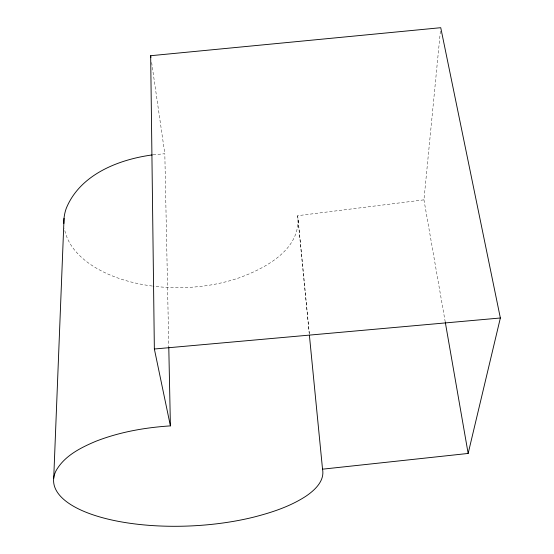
<?xml version="1.0" encoding="UTF-8"?>
<svg xmlns="http://www.w3.org/2000/svg" width="554" height="554" viewBox="0 0 554 554"><rect width="100%" height="100%" fill="white"/><g stroke="black" fill="none" stroke-linecap="round" stroke-linejoin="round"><path stroke-width="0.42" stroke-dasharray="2.77 2.08" d="M440.402 31.142L423.949 199.842L297.664 215.7C301.778 249.085 265.29 268.413 238.829 277.935A116.97 67.394 -1.3 0 1 153.098 286.148M153.105 154.815L164.822 153.728L168.79 347.261M423.949 199.842L445.312 322.393M151.651 62.533L164.822 153.728M298.17 220.056L309.333 333.75M297.664 215.7L309.215 333.411M152.295 286.044A116.97 67.394 -1.3 0 1 64.423 228.567"/><path stroke-width="0.83" d="M53.724 478.164L64.035 218.345M322.539 469.176L468.151 453.449L500.359 317.996L440.742 27.7L150.667 55.712L154.358 349.006L170.403 425.881C144.989 427.543 119.56 432.009 95.773 441.316C80.669 447.708 64.541 455.769 56.134 470.581A134.608 50.594 -2.5 0 0 108.937 519.347A134.608 50.594 -2.5 0 0 253.469 517.187C271.751 512.512 290.061 506.557 305.974 496.176C314.727 490.214 324.893 480.907 322.539 469.176L309.381 335.135M152.26 154.926C118.466 159.51 80.018 174.552 66.251 208.38A116.97 67.394 -1.3 0 0 63.89 223.442M154.358 349.006L500.359 317.996M445.312 322.393L468.151 453.449M150.667 55.712L150.917 57.415M168.79 347.261L170.403 425.881"/></g></svg>
